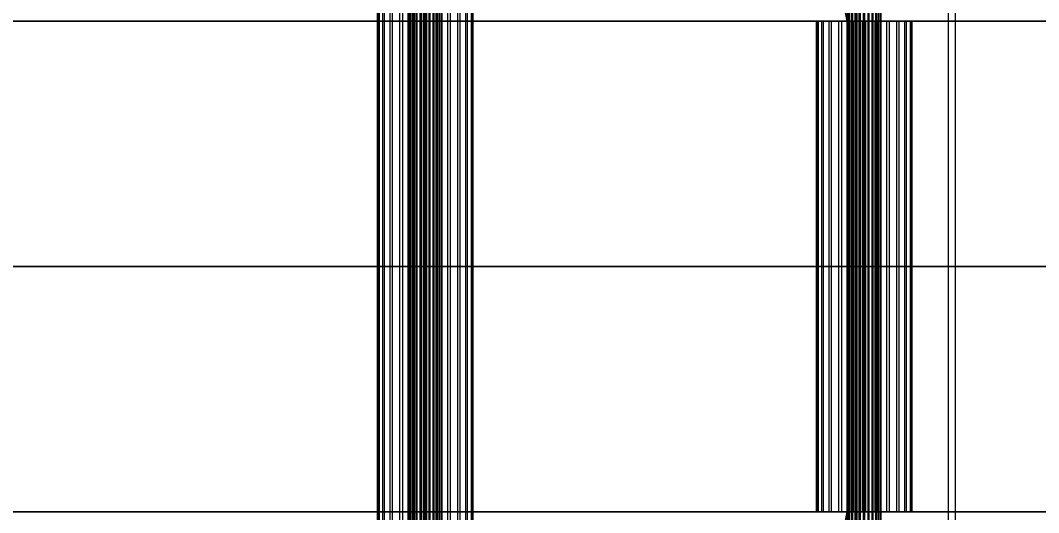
# Model space of a CAD drawing. Header units: millimetres. Extents: x -191664 to 191490, y -197311 to 10263.
# Drawn here: x 20450 to 20990, y -18130 to -17870 of the extents above; entities that cross this region are included whole.
import ezdxf

# ---------------------------------------------------------------- set-up
doc = ezdxf.new("R2010")
doc.units = ezdxf.units.MM
doc.layers.add('COTAS_INSTALACION_P', color=30, linetype='Continuous', lineweight=0)
doc.layers.add('superior_C02', color=7, linetype='Continuous', lineweight=0)
doc.dimstyles.new('PLANTA_100', dxfattribs={"dimtxt": 250, "dimasz": 150, "dimexe": 150, "dimexo": 80, "dimgap": 100, "dimtad": 1, "dimtih": 1, "dimtoh": 1, "dimdec": 1, "dimdsep": 46, "dimcen": 0.09, "dimclrd": 1, "dimclre": 1, "dimclrt": 1, "dimadec": 0, "dimazin": 0, "dimtfac": 1, "dimtdec": 4, "dimtofl": 0, "dimtmove": 0, "dimatfit": 3, "dimfxl": 1, "dimtolj": 1, "dimtzin": 0, "dimarcsym": 0})

# ---------------------------------------------------------------- blocks, each defined once
blk = doc.blocks.new('*D5')
at = {"layer": 'COTAS_INSTALACION_P', "color": 1, "lineweight": -2, "transparency": 16777216}
for p, q in [((-1000, -18080), (-1000, -25850)), ((60117.12, -18080), (60117.12, -25850)), ((-850, -25700), (59967.12, -25700))]:
    blk.add_line(p, q, dxfattribs=at)
at = {"layer": 'COTAS_INSTALACION_P', "color": 1, "transparency": 16777216}
for points in [[(-850, -25675), (-850, -25725), (-1000, -25700)], [(59967.12, -25675), (59967.12, -25725), (60117.12, -25700)]]:
    blk.add_solid(points, dxfattribs=at)
at = {"layer": 'Defpoints', "color": 0, "transparency": 16777216}
for p in [(-1000, -18000), (60117.12, -18000), (60117.12, -25700)]:
    blk.add_point(p, dxfattribs=at)

msp = doc.modelspace()

# ---------------------------------------------------------------- linework, layer by layer
at = {"layer": 'superior_C02', "color": 9, "true_color": 0xbac6cb}
for p, q in [((20655.39, -18440), (20655.39, -17560)), ((20655.61, -18440), (20655.61, -17560)), ((20655.78, -18440), (20655.78, -17560)), ((20656.44, -18440), (20656.44, -17560)), ((20656.75, -18440), (20656.75, -17560)), ((20657.8, -18440), (20657.8, -17560)), ((20658.24, -18440), (20658.24, -17560)), ((20659.61, -18440), (20659.61, -17560)), ((20660.16, -18440), (20660.16, -17560)), ((20661.75, -18440), (20661.75, -17560)), ((20662.36, -18440), (20662.36, -17560)), ((20664.07, -18440), (20664.07, -17560)), ((20664.7, -18440), (20664.7, -17560)), ((20666.41, -18440), (20666.41, -17560)), ((20667.01, -18440), (20667.01, -17560)), ((20668.61, -18440), (20668.61, -17560)), ((20669.15, -18440), (20669.15, -17560)), ((20670.52, -18440), (20670.52, -17560)), ((20670.96, -18440), (20670.96, -17560)), ((20672.02, -18440), (20672.02, -17560)), ((20672.33, -18440), (20672.33, -17560)), ((20672.99, -17560), (20672.99, -18440)), ((20673.15, -18440), (20673.15, -17560)), ((20673.38, -18440), (20673.38, -17560)), ((20888.21, -18148), (20888.21, -17852)), ((20888.44, -18148), (20888.44, -17852)), ((20888.6, -18148), (20888.6, -17852)), ((20889.26, -18148), (20889.26, -17852)), ((20889.57, -18148), (20889.57, -17852)), ((20890.62, -18148), (20890.62, -17852)), ((20891.07, -18148), (20891.07, -17852)), ((20892.44, -18148), (20892.44, -17852)), ((20892.98, -18148), (20892.98, -17852)), ((20894.57, -18148), (20894.57, -17852)), ((20895.18, -18148), (20895.18, -17852)), ((20896.89, -18148), (20896.89, -17852)), ((20897.52, -18148), (20897.52, -17852)), ((20899.23, -18148), (20899.23, -17852)), ((20899.84, -18148), (20899.84, -17852)), ((20901.43, -18148), (20901.43, -17852)), ((20901.97, -18148), (20901.97, -17852)), ((20903.34, -18148), (20903.34, -17852)), ((20903.79, -18148), (20903.79, -17852)), ((20904.84, -18148), (20904.84, -17852)), ((20905.15, -18148), (20905.15, -17852)), ((20905.81, -17852), (20905.81, -18148)), ((20905.97, -18148), (20905.97, -17852)), ((20906.2, -18148), (20906.2, -17852))]:
    msp.add_line(p, q, dxfattribs=at)
at = {"layer": 'superior_C02', "color": 139, "true_color": 0x354b57}
for p, q in [((20893.26, -17575), (20893.26, -18425)), ((20896.76, -18425), (20896.76, -17575)), ((20941.84, -18425), (20941.84, -17575)), ((20945.34, -17575), (20945.34, -18425))]:
    msp.add_line(p, q, dxfattribs=at)
at = {"layer": 'superior_C02', "color": 252, "true_color": 0x83939a}
for p, q in [((20639, -18311.15), (20639, -17688.85)), ((20639.63, -18311.15), (20639.63, -17688.85)), ((20640.09, -18311.15), (20640.09, -17688.85)), ((20641.96, -18311.15), (20641.96, -17688.85)), ((20642.84, -18311.15), (20642.84, -17688.85)), ((20645.81, -18311.15), (20645.81, -17688.85)), ((20647.06, -18311.15), (20647.06, -17688.85)), ((20650.92, -18311.15), (20650.92, -17688.85)), ((20652.46, -18311.15), (20652.46, -17688.85)), ((20656.96, -18311.15), (20656.96, -17688.85)), ((20658.67, -18311.15), (20658.67, -17688.85)), ((20663.5, -18311.15), (20663.5, -17688.85)), ((20665.27, -18311.15), (20665.27, -17688.85)), ((20670.1, -18311.15), (20670.1, -17688.85)), ((20671.81, -18311.15), (20671.81, -17688.85)), ((20676.31, -18311.15), (20676.31, -17688.85)), ((20677.84, -18311.15), (20677.84, -17688.85)), ((20681.71, -18311.15), (20681.71, -17688.85)), ((20682.96, -18311.15), (20682.96, -17688.85)), ((20685.92, -18311.15), (20685.92, -17688.85)), ((20686.81, -18311.15), (20686.81, -17688.85)), ((20688.67, -17688.85), (20688.67, -18311.15)), ((20689.13, -18311.15), (20689.13, -17688.85)), ((20689.77, -18311.15), (20689.77, -17688.85)), ((20872.46, -17870), (20871.82, -17870)), ((20871.82, -17870), (20872.91, -17870)), ((20871.82, -18130), (20871.82, -17870)), ((20874.78, -17870), (20872.46, -17870)), ((20872.46, -18130), (20872.46, -17870)), ((20872.91, -17870), (20875.66, -17870)), ((20872.91, -18130), (20872.91, -17870)), ((20878.63, -17870), (20874.78, -17870)), ((20874.78, -18130), (20874.78, -17870)), ((20875.66, -17870), (20879.88, -17870)), ((20875.66, -18130), (20875.66, -17870)), ((20883.75, -17870), (20878.63, -17870)), ((20878.63, -18130), (20878.63, -17870)), ((20879.88, -17870), (20885.28, -17870)), ((20879.88, -18130), (20879.88, -17870)), ((20889.78, -17870), (20883.75, -17870)), ((20883.75, -18130), (20883.75, -17870)), ((20885.28, -17870), (20891.49, -17870)), ((20885.28, -18130), (20885.28, -17870)), ((20896.32, -17870), (20889.78, -17870)), ((20889.78, -18130), (20889.78, -17870)), ((20891.49, -17870), (20898.09, -17870)), ((20891.49, -18130), (20891.49, -17870)), ((20902.92, -17870), (20896.32, -17870)), ((20896.32, -18130), (20896.32, -17870)), ((20898.09, -17870), (20904.63, -17870)), ((20898.09, -18130), (20898.09, -17870)), ((20909.13, -17870), (20902.92, -17870)), ((20902.92, -18130), (20902.92, -17870)), ((20904.63, -17870), (20910.66, -17870)), ((20904.63, -18130), (20904.63, -17870)), ((20914.53, -17870), (20909.13, -17870)), ((20909.13, -18130), (20909.13, -17870)), ((20910.66, -17870), (20915.78, -17870)), ((20910.66, -18130), (20910.66, -17870)), ((20918.75, -17870), (20914.53, -17870)), ((20914.53, -18130), (20914.53, -17870)), ((20915.78, -17870), (20919.63, -17870)), ((20915.78, -18130), (20915.78, -17870)), ((20921.5, -17870), (20918.75, -17870)), ((20918.75, -18130), (20918.75, -17870)), ((20919.63, -17870), (20921.95, -17870)), ((20919.63, -18130), (20919.63, -17870)), ((20922.59, -17870), (20921.5, -17870)), ((20921.5, -17870), (20921.5, -18130)), ((20921.95, -17870), (20922.59, -17870)), ((20921.95, -18130), (20921.95, -17870)), ((20922.59, -18130), (20922.59, -17870)), ((20872.91, -18130), (20871.82, -18130)), ((20871.82, -18130), (20872.46, -18130)), ((20872.46, -18130), (20874.78, -18130)), ((20875.66, -18130), (20872.91, -18130)), ((20874.78, -18130), (20878.63, -18130)), ((20879.88, -18130), (20875.66, -18130)), ((20878.63, -18130), (20883.75, -18130)), ((20885.28, -18130), (20879.88, -18130)), ((20883.75, -18130), (20889.78, -18130)), ((20891.49, -18130), (20885.28, -18130)), ((20889.78, -18130), (20896.32, -18130)), ((20898.09, -18130), (20891.49, -18130)), ((20896.32, -18130), (20902.92, -18130)), ((20904.63, -18130), (20898.09, -18130)), ((20902.92, -18130), (20909.13, -18130)), ((20910.66, -18130), (20904.63, -18130)), ((20909.13, -18130), (20914.53, -18130)), ((20915.78, -18130), (20910.66, -18130)), ((20914.53, -18130), (20918.75, -18130)), ((20919.63, -18130), (20915.78, -18130)), ((20918.75, -18130), (20921.5, -18130)), ((20921.95, -18130), (20919.63, -18130)), ((20921.5, -18130), (20922.59, -18130)), ((20922.59, -18130), (20921.95, -18130))]:
    msp.add_line(p, q, dxfattribs=at)
at = {"layer": 'superior_C02', "color": 139, "true_color": 0x345e4e}
for p, q in [((20868.03, -17771.7), (20888.04, -17870)), ((20889.78, -17870), (20869.78, -17771.7)), ((19950.34, -17870), (20888.04, -17870)), ((20889.78, -17870), (19952.08, -17870)), ((20888.04, -17870), (20888.04, -18000)), ((20888.04, -17870), (21825.74, -17870)), ((20889.78, -18000), (20889.78, -17870)), ((21827.48, -17870), (20889.78, -17870)), ((19950.34, -18000), (20888.04, -18000)), ((20889.78, -18000), (19952.08, -18000)), ((20888.04, -18000), (20888.04, -18130)), ((20888.04, -18000), (21825.74, -18000)), ((20889.78, -18130), (20889.78, -18000)), ((21827.48, -18000), (20889.78, -18000)), ((19950.34, -18130), (20888.04, -18130)), ((20889.78, -18130), (19952.08, -18130)), ((20888.04, -18130), (20868.03, -18228.3)), ((20869.78, -18228.3), (20889.78, -18130)), ((20888.04, -18130), (21825.74, -18130)), ((21827.48, -18130), (20889.78, -18130))]:
    msp.add_line(p, q, dxfattribs=at)

# ---------------------------------------------------------------- dimensions: what is measured, and where the dimension line sits
at = {"layer": 'COTAS_INSTALACION_P'}
dim = msp.add_aligned_dim(p1=(-1000, -18000), p2=(60117.12, -18000), distance=-7700, text='<> P', dimstyle='PLANTA_100', dxfattribs=at)
dim.commit()
dim.dimension.update_dxf_attribs({"geometry": '*D5', "text_midpoint": (29558.56, -25700)})

doc.saveas('drawing.dxf')
